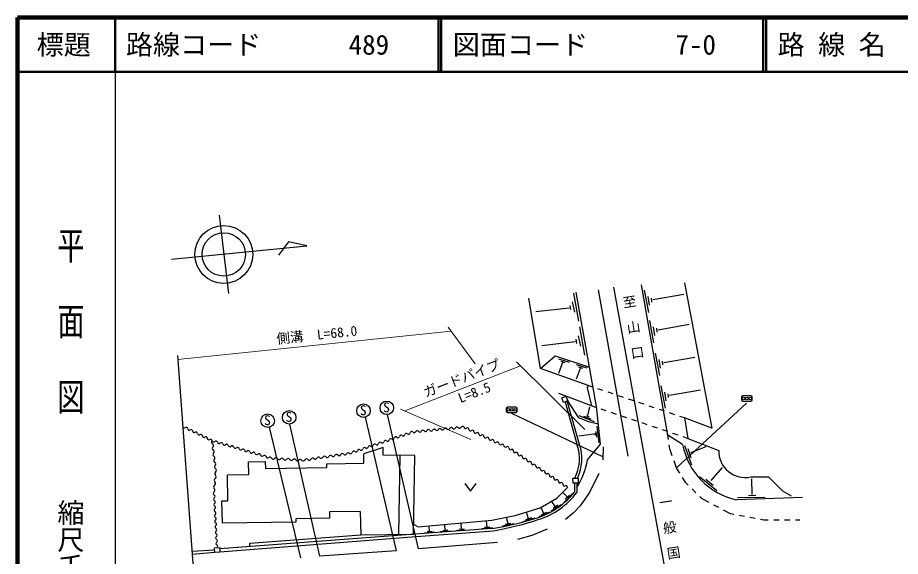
# Model space of a CAD drawing. Units: millimetres at full size, sheet at 1:1000; details may follow other scales. Extents: x 40000 to 680000, y 20000 to 380000.
# Drawn here: x 40000 to 203061, y 280435 to 380000 of the extents above; entities that cross this region are included whole.
import ezdxf
from ezdxf.enums import TextEntityAlignment as Align

# ---------------------------------------------------------------- set-up
doc = ezdxf.new("R2010")
doc.units = ezdxf.units.MM
doc.header["$LTSCALE"] = 1000
for name, color, linetype, lineweight in [('M-BGD', 7, 'Continuous', 25), ('M-BMK-SRVR', 3, 'Continuous', 25), ('M-STR-HTXT', 7, 'Continuous', 13), ('M-TTL', 2, 'Continuous', 140), ('M-TTL-BAND', 7, 'Continuous', 25), ('M-TTL-LINE', 7, 'Continuous', 50)]:
    doc.layers.add(name, color=color, linetype=linetype, lineweight=lineweight)
doc.layers.add('M-TTL-TXT', color=7, linetype='Continuous')
doc.styles.add('@ＭＳ ゴシック', font='')
doc.styles.add('ＭＳ ゴシック', font='')
doc.styles.get('@ＭＳ ゴシック').set_extended_font_data('@MS Gothic')
doc.styles.get('ＭＳ ゴシック').set_extended_font_data('MS Gothic')

msp = doc.modelspace()

# ---------------------------------------------------------------- linework, layer by layer
at = {"layer": 'M-BGD'}
for p, q in [((77218, 343502), (78930, 328993)), ((68450, 335336), (93394, 337843)), ((90025, 338565), (88208, 336115)), ((93394, 337843), (90025, 338565)), ((147217, 329707), (152736, 298980)), ((150087, 330178), (161548, 267107)), ((160079, 302816), (155235, 330625)), ((155742, 329620), (156514, 325501)), ((163183, 331006), (168207, 304155)), ((136605, 315173), (134455, 328140)), ((142663, 329072), (143593, 323876)), ((146914, 308146), (143165, 329250)), ((156409, 328462), (156690, 326847)), ((157017, 328169), (157111, 327444)), ((157345, 327877), (163067, 328918)), ((141855, 326299), (135729, 325614)), ((142013, 326825), (142154, 326035)), ((142452, 327457), (142856, 325544)), ((156714, 324040), (157486, 319921)), ((157381, 322882), (157662, 321267)), ((158317, 322296), (164040, 323338)), ((143772, 322828), (144702, 317632)), ((157990, 322589), (158083, 321863)), ((142964, 320054), (136838, 319370)), ((143122, 320581), (143263, 319791)), ((143561, 321213), (143965, 319300)), ((157770, 317980), (158542, 313861)), ((136605, 315173), (139324, 317476)), ((139324, 317476), (145621, 315425)), ((139898, 316961), (141875, 316341)), ((140331, 316528), (141080, 316294)), ((158437, 316821), (158718, 315207)), ((159045, 316529), (159139, 315803)), ((159373, 316236), (165095, 317278)), ((145381, 312013), (136605, 315173)), ((140635, 316236), (139898, 314235)), ((143162, 315898), (145140, 315277)), ((143900, 315172), (143162, 313171)), ((143595, 315465), (144344, 315231)), ((145381, 312013), (145188, 311555)), ((145188, 311555), (145978, 308242)), ((146229, 311728), (145381, 312013)), ((158822, 311942), (159594, 307823)), ((145978, 308242), (139957, 310554)), ((140521, 309722), (141273, 310022)), ((141273, 310022), (141606, 309190)), ((148124, 311089), (147177, 311408)), ((150020, 310451), (149072, 310770)), ((151915, 309812), (150967, 310132)), ((159489, 310784), (159769, 309169)), ((160097, 310491), (160191, 309766)), ((160425, 310199), (166147, 311240)), ((173692, 309846), (173692, 309346)), ((175442, 310096), (173942, 310096)), ((175692, 309346), (175692, 309846)), ((140854, 308889), (140521, 309722)), ((141606, 309190), (140854, 308889)), ((141114, 308993), (143353, 301015)), ((143821, 301120), (141515, 309154)), ((143651, 306038), (141606, 309190)), ((146826, 307957), (145978, 308242)), ((153810, 309174), (152863, 309493)), ((155706, 308536), (154758, 308855)), ((157601, 307897), (156653, 308216)), ((161688, 296783), (174632, 308755)), ((173942, 309096), (175442, 309096)), ((114027, 281811), (108346, 306645)), ((130266, 307775), (130266, 307275)), ((132016, 308025), (130516, 308025)), ((130516, 307025), (132016, 307025)), ((148089, 298825), (131299, 306853)), ((132266, 307275), (132266, 307775)), ((145313, 306458), (145677, 308071)), ((147660, 301184), (146914, 308146)), ((148721, 307318), (147773, 307637)), ((150616, 306680), (149669, 306999)), ((159497, 307259), (158549, 307578)), ((161392, 306620), (160444, 306940)), ((104213, 306137), (109896, 281477)), ((145476, 305301), (143651, 306038)), ((146572, 305327), (143701, 306396)), ((144505, 306333), (145901, 305834)), ((145066, 306404), (145550, 306287)), ((147266, 304858), (145476, 305301)), ((152512, 306041), (151564, 306361)), ((154407, 305403), (153460, 305722)), ((156303, 304765), (155355, 305084)), ((163187, 306016), (162340, 306301)), ((168207, 304155), (163187, 306016)), ((163187, 306016), (163784, 302245)), ((86470, 304282), (92268, 280138)), ((95821, 280454), (90295, 304873)), ((146824, 303520), (146929, 302490)), ((146987, 304456), (147350, 301390)), ((158198, 304126), (157250, 304445)), ((160093, 303488), (159146, 303807)), ((146449, 303017), (143687, 302677)), ((146625, 303204), (146648, 302853)), ((160207, 302063), (160079, 302816)), ((162844, 301089), (160079, 302816)), ((161989, 302849), (161041, 303169)), ((163784, 302245), (162936, 302530)), ((163784, 302245), (169500, 299991)), ((107514, 300545), (103948, 299393)), ((107491, 299153), (107514, 300545)), ((145280, 298271), (147660, 301184)), ((148134, 300663), (148075, 298264)), ((160501, 300323), (160373, 301077)), ((160936, 299027), (160501, 300323)), ((163159, 300945), (164462, 297357)), ((163775, 300345), (164376, 298628)), ((164353, 299642), (167216, 300758)), ((103975, 297663), (103948, 299393)), ((113365, 299054), (107491, 299153)), ((110407, 284512), (110652, 299100)), ((113121, 284555), (113365, 299054)), ((82666, 297923), (85742, 297973)), ((82703, 295577), (82666, 297923)), ((85742, 297973), (85763, 296658)), ((85763, 296658), (97115, 296839)), ((97103, 297553), (103975, 297663)), ((97115, 296839), (97103, 297553)), ((161688, 296783), (161254, 298079)), ((162296, 295835), (161688, 296783)), ((168128, 294475), (170234, 296839)), ((78776, 295515), (82703, 295577)), ((78853, 290706), (78776, 295515)), ((147336, 295745), (145668, 292252)), ((165974, 295189), (169157, 292579)), ((175420, 295120), (178720, 295155)), ((178720, 295155), (181282, 292540)), ((122597, 293871), (123647, 292471)), ((123647, 292471), (124697, 293871)), ((142585, 294880), (143537, 294888)), ((142593, 293944), (142585, 294880)), ((143544, 293952), (142593, 293944)), ((142854, 293946), (142839, 292283)), ((143291, 293950), (143276, 292226)), ((143537, 294888), (143544, 293952)), ((163444, 294045), (162836, 294993)), ((163878, 293608), (163444, 294045)), ((167121, 294721), (168467, 293597)), ((175693, 291883), (175646, 294738)), ((139582, 291188), (141548, 293189)), ((141545, 291372), (140684, 292238)), ((142461, 291979), (140932, 290459)), ((145668, 292252), (143931, 289742)), ((165288, 292190), (164583, 292899)), ((181282, 292540), (182862, 291610)), ((77745, 290688), (78853, 290706)), ((77811, 286548), (77745, 290688)), ((136528, 289415), (139582, 291188)), ((139355, 289561), (138664, 290598)), ((141927, 291752), (141163, 290992)), ((166428, 291044), (165993, 291481)), ((167732, 290361), (166428, 291044)), ((184969, 291285), (172804, 290899)), ((172955, 291298), (178115, 291380)), ((175003, 291707), (176384, 291731)), ((103301, 288727), (97577, 288636)), ((97577, 288636), (97595, 287498)), ((103301, 288727), (103370, 284400)), ((131876, 287993), (136528, 289415)), ((137179, 288344), (136688, 289451)), ((140391, 289988), (138562, 288769)), ((139812, 289866), (138897, 289256)), ((143931, 289742), (142684, 288478)), ((169504, 289434), (168618, 289897)), ((171694, 288288), (170390, 288970)), ((97595, 287498), (91367, 287399)), ((91367, 287399), (91377, 286765)), ((113998, 285921), (127576, 287098)), ((127576, 287098), (131876, 287993)), ((130584, 286426), (130333, 287621)), ((135518, 287473), (133340, 286838)), ((134910, 287532), (133821, 287215)), ((134366, 287373), (134006, 288607)), ((138242, 288582), (136289, 287716)), ((137667, 288560), (136690, 288127)), ((142684, 288478), (141175, 287232)), ((172319, 288168), (171694, 288288)), ((174283, 287793), (173301, 287981)), ((176248, 287418), (175266, 287606)), ((177855, 287112), (177230, 287231)), ((178666, 287113), (177855, 287112)), ((180666, 287115), (179666, 287114)), ((182666, 287118), (181666, 287117)), ((184477, 287120), (183666, 287119)), ((91377, 286765), (77811, 286548)), ((113152, 286401), (113998, 285921)), ((127645, 285586), (113431, 284539)), ((116088, 285000), (116015, 286045)), ((119002, 285212), (118925, 286298)), ((122486, 285464), (121491, 285394)), ((121989, 285429), (121909, 286557)), ((127755, 285705), (125721, 285512)), ((127227, 285860), (126210, 285764)), ((126718, 285812), (126609, 286964)), ((131683, 286437), (129574, 285993)), ((131111, 286537), (130057, 286315)), ((137799, 285465), (134978, 284306)), ((113431, 284539), (77334, 281808)), ((77366, 281276), (113619, 284116)), ((82865, 282851), (103370, 284400)), ((103370, 284400), (113121, 284555)), ((113619, 284116), (127820, 285134)), ((117024, 284880), (115178, 284750)), ((116550, 285032), (115627, 284967)), ((119974, 285087), (118057, 284953)), ((119481, 285245), (118523, 285178)), ((122997, 285300), (121008, 285160)), ((134978, 284306), (132310, 283545)), ((82917, 282231), (82865, 282851)), ((128614, 282970), (114027, 281811)), ((72247, 281365), (76365, 281642)), ((72285, 280856), (76392, 281187)), ((76343, 282000), (77319, 282059)), ((76396, 281120), (76343, 282000)), ((77372, 281179), (76396, 281120)), ((77319, 282059), (77372, 281179)), ((109896, 281477), (95821, 280454))]:
    msp.add_line(p, q, dxfattribs=at)
for centre, radius in [((78071, 336242), 5351), ((78071, 336242), 4000), ((174067, 309596), 250), ((174692, 309596), 250), ((175317, 309596), 250), ((103890, 307345), 1250), ((108188, 307885), 1250), ((86198, 305502), 1250), ((90165, 306116), 1250), ((130641, 307525), 250), ((131266, 307525), 250), ((131891, 307525), 250)]:
    msp.add_circle(centre, radius, dxfattribs=at)
for centre, radius, start, end in [((173942, 309846), 250, 90, 180), ((175442, 309846), 250, 0, 90), ((173942, 309346), 250, 180, 270), ((175442, 309346), 250, 270, 0), ((130516, 307775), 250, 90, 180), ((130516, 307275), 250, 180, 270), ((132016, 307775), 250, 0, 90), ((132016, 307275), 250, 270, 0), ((70816, 304474), 284, 182.0547, 305.66573), ((71147, 304012), 284, 2.0547, 125.66573), ((71716, 304033), 284, 182.0547, 305.66573), ((72047, 303571), 284, 2.0547, 125.66573), ((72616, 303591), 284, 182.0547, 305.66573), ((72947, 303129), 284, 2.0547, 125.66573), ((112781, 303205), 294, 48.04822, 169.40336), ((113225, 303606), 308, 216.35935, 334.58891), ((113782, 303342), 308, 36.35935, 154.58891), ((114279, 303707), 308, 216.35935, 334.58891), ((114835, 303443), 308, 36.35935, 154.58891), ((115332, 303808), 308, 216.35935, 334.58891), ((115889, 303544), 308, 36.35935, 154.58891), ((116385, 303909), 308, 216.35935, 334.58891), ((116942, 303645), 308, 36.35935, 154.58891), ((117438, 304010), 308, 216.35935, 334.58891), ((117995, 303745), 308, 36.35935, 154.58891), ((118491, 304111), 308, 216.35935, 334.58891), ((119048, 303846), 308, 36.35935, 154.58891), ((119545, 304212), 308, 216.35935, 334.58891), ((120101, 303947), 308, 36.35935, 154.58891), ((120598, 304313), 308, 216.35935, 334.58891), ((121155, 304048), 308, 36.35935, 154.58891), ((121651, 304414), 308, 216.35935, 334.58891), ((122208, 304149), 308, 36.35935, 154.58891), ((122746, 304352), 290, 183.90218, 306.06403), ((123088, 303882), 290, 3.90218, 126.06403), ((123667, 303922), 290, 183.90218, 306.06403), ((124009, 303452), 290, 3.90218, 126.06403), ((124589, 303492), 290, 183.90218, 306.06403), ((124931, 303022), 290, 3.90218, 126.06403), ((73515, 303150), 284, 182.0547, 305.66573), ((73847, 302688), 284, 2.0547, 125.66573), ((74415, 302708), 284, 182.0547, 305.66573), ((74747, 302246), 284, 2.0547, 125.66573), ((75315, 302266), 284, 182.0547, 305.66573), ((75647, 301804), 284, 2.0547, 125.66573), ((76165, 301552), 352, 131.63373, 241.66356), ((76222, 301884), 299, 193.37677, 313.54409), ((76634, 301450), 299, 13.37677, 133.54409), ((107926, 301559), 294, 48.04822, 169.40336), ((108319, 301996), 294, 228.04822, 349.40336), ((108897, 301888), 294, 48.04822, 169.40336), ((109290, 302326), 294, 228.04822, 349.40336), ((109868, 302218), 294, 48.04822, 169.40336), ((110261, 302655), 294, 228.04822, 349.40336), ((110839, 302547), 294, 48.04822, 169.40336), ((111232, 302984), 294, 228.04822, 349.40336), ((111810, 302876), 294, 48.04822, 169.40336), ((112203, 303313), 294, 228.04822, 349.40336), ((125510, 303061), 290, 183.90218, 306.06403), ((125852, 302592), 290, 3.90218, 126.06403), ((126432, 302631), 290, 183.90218, 306.06403), ((126774, 302162), 290, 3.90218, 126.06403), ((127353, 302201), 290, 183.90218, 306.06403), ((127695, 301732), 290, 3.90218, 126.06403), ((128275, 301771), 290, 183.90218, 306.06403), ((76298, 300407), 352, 131.63373, 241.66356), ((75831, 300933), 352, 311.63373, 61.66356), ((75964, 299788), 352, 311.63373, 61.66356), ((77217, 301588), 299, 193.37677, 313.54409), ((77629, 301155), 299, 13.37677, 133.54409), ((78211, 301293), 299, 193.37677, 313.54409), ((78623, 300859), 299, 13.37677, 133.54409), ((79206, 300998), 299, 193.37677, 313.54409), ((79618, 300564), 299, 13.37677, 133.54409), ((80200, 300702), 299, 193.37677, 313.54409), ((80613, 300268), 299, 13.37677, 133.54409), ((81195, 300407), 299, 193.37677, 313.54409), ((81607, 299973), 299, 13.37677, 133.54409), ((82189, 300112), 299, 193.37677, 313.54409), ((103071, 299914), 294, 48.04822, 169.40336), ((103464, 300351), 294, 228.04822, 349.40336), ((104042, 300243), 294, 48.04822, 169.40336), ((104435, 300680), 294, 228.04822, 349.40336), ((105013, 300572), 294, 48.04822, 169.40336), ((105406, 301009), 294, 228.04822, 349.40336), ((105984, 300901), 294, 48.04822, 169.40336), ((106377, 301338), 294, 228.04822, 349.40336), ((106955, 301230), 294, 48.04822, 169.40336), ((107348, 301667), 294, 228.04822, 349.40336), ((128617, 301302), 290, 3.90218, 126.06403), ((129197, 301341), 290, 183.90218, 306.06403), ((129539, 300872), 290, 3.90218, 126.06403), ((130118, 300911), 290, 183.90218, 306.06403), ((130460, 300442), 290, 3.90218, 126.06403), ((131032, 300433), 284, 174.18624, 297.89617), ((131298, 299931), 284, 354.18624, 117.89617), ((136169, 298462), 7624, 332.00253, 19.55977), ((135549, 298506), 8675, 335.35094, 17.53795), ((175554, 303549), 12946, 190.95604, 257.73803), ((76431, 299263), 352, 131.63373, 241.66356), ((76098, 298644), 352, 311.63373, 61.66356), ((82602, 299678), 299, 13.37677, 133.54409), ((83184, 299816), 299, 193.37677, 313.54409), ((83596, 299382), 299, 13.37677, 133.54409), ((84178, 299521), 299, 193.37677, 313.54409), ((84591, 299087), 299, 13.37677, 133.54409), ((85173, 299226), 299, 193.37677, 313.54409), ((85585, 298792), 299, 13.37677, 133.54409), ((86168, 298930), 299, 193.37677, 313.54409), ((86580, 298496), 299, 13.37677, 133.54409), ((87167, 298738), 342, 210.16255, 321.83708), ((87705, 298315), 342, 30.16255, 141.83708), ((88296, 298659), 342, 210.16255, 321.83708), ((88834, 298236), 342, 30.16255, 141.83708), ((89426, 298580), 342, 210.16255, 321.83708), ((89964, 298157), 342, 30.16255, 141.83708), ((91093, 298078), 342, 30.16255, 141.83708), ((93371, 298112), 333, 41.75699, 155.07832), ((93868, 298555), 333, 221.75699, 335.07832), ((94472, 298275), 333, 41.75699, 155.07832), ((94969, 298718), 333, 221.75699, 335.07832), ((95573, 298438), 333, 41.75699, 155.07832), ((96070, 298881), 333, 221.75699, 335.07832), ((96674, 298601), 333, 41.75699, 155.07832), ((97171, 299044), 333, 221.75699, 335.07832), ((97775, 298763), 333, 41.75699, 155.07832), ((98272, 299207), 333, 221.75699, 335.07832), ((98876, 298926), 333, 41.75699, 155.07832), ((99373, 299370), 333, 221.75699, 335.07832), ((99977, 299089), 333, 41.75699, 155.07832), ((100474, 299533), 333, 221.75699, 335.07832), ((101078, 299252), 333, 41.75699, 155.07832), ((101523, 299693), 294, 228.04822, 349.40336), ((102101, 299585), 294, 48.04822, 169.40336), ((102494, 300022), 294, 228.04822, 349.40336), ((131863, 299873), 284, 174.18624, 297.89617), ((132129, 299371), 284, 354.18624, 117.89617), ((132694, 299314), 284, 174.18624, 297.89617), ((132959, 298812), 284, 354.18624, 117.89617), ((133524, 298754), 284, 174.18624, 297.89617), ((133790, 298253), 284, 354.18624, 117.89617), ((174409, 299925), 4910, 179.22316, 281.87958), ((76565, 298118), 352, 131.63373, 241.66356), ((76698, 296974), 352, 131.63373, 241.66356), ((76231, 297499), 352, 311.63373, 61.66356), ((90555, 298501), 342, 210.16255, 321.83708), ((91685, 298422), 342, 210.16255, 321.83708), ((92223, 297999), 342, 30.16255, 141.83708), ((92767, 298392), 333, 221.75699, 335.07832), ((134355, 298195), 284, 174.18624, 297.89617), ((134621, 297693), 284, 354.18624, 117.89617), ((135185, 297636), 284, 174.18624, 297.89617), ((135451, 297134), 284, 354.18624, 117.89617), ((136016, 297076), 284, 174.18624, 297.89617), ((136282, 296574), 284, 354.18624, 117.89617), ((131428, 300767), 14075, 327.38921, 349.78628), ((76833, 295752), 413, 124.57808, 225.41408), ((76252, 295163), 413, 304.57808, 45.41408), ((76364, 296355), 352, 311.63373, 61.66356), ((136847, 296517), 284, 174.18624, 297.89617), ((137112, 296015), 284, 354.18624, 117.89617), ((137677, 295957), 284, 174.18624, 297.89617), ((137943, 295456), 284, 354.18624, 117.89617), ((138508, 295398), 284, 174.18624, 297.89617), ((138774, 294896), 284, 354.18624, 117.89617), ((76610, 293212), 413, 124.57808, 225.41408), ((76721, 294482), 413, 124.57808, 225.41408), ((76141, 293893), 413, 304.57808, 45.41408), ((139339, 294839), 284, 174.18624, 297.89617), ((139604, 294337), 284, 354.18624, 117.89617), ((140169, 294279), 284, 174.18624, 297.89617), ((140435, 293777), 284, 354.18624, 117.89617), ((141000, 293720), 284, 174.18624, 297.89617), ((76423, 292035), 295, 122.52353, 243.70759), ((76030, 292623), 413, 304.57808, 45.41408), ((131238, 301743), 14969, 289.30938, 320.8054), ((132050, 300634), 14026, 287.83496, 323.16791), ((141266, 293218), 284, 354.18624, 117.89617), ((76479, 291009), 295, 122.52353, 243.70759), ((76162, 291506), 295, 302.52353, 63.70759), ((76218, 290481), 295, 302.52353, 63.70759), ((76535, 289984), 295, 122.52353, 243.70759), ((76590, 288958), 295, 122.52353, 243.70759), ((76273, 289455), 295, 302.52353, 63.70759), ((76329, 288430), 295, 302.52353, 63.70759), ((76646, 287933), 295, 122.52353, 243.70759), ((76702, 286907), 295, 122.52353, 243.70759), ((76385, 287404), 295, 302.52353, 63.70759), ((120127, 336207), 51177, 278.4474, 288.28994), ((114799, 354800), 70872, 280.5862, 287.69885), ((76758, 285882), 295, 122.52353, 243.70759), ((76441, 286379), 295, 302.52353, 63.70759), ((76497, 285354), 295, 302.52353, 63.70759), ((76814, 284857), 295, 122.52353, 243.70759), ((76869, 283831), 295, 122.52353, 243.70759), ((76553, 284328), 295, 302.52353, 63.70759), ((76925, 282806), 295, 122.52353, 243.70759), ((76608, 283303), 295, 302.52353, 63.70759), ((76664, 282277), 295, 302.52353, 63.70759)]:
    msp.add_arc(centre, radius, start, end, dxfattribs=at)
at = {"layer": 'M-BMK-SRVR'}
msp.add_line((72705, 275197), (69560, 317539), dxfattribs=at)
at = {"layer": 'M-STR-HTXT'}
for p, q in [((69613, 316837), (120063, 322042)), ((119512, 322784), (124528, 316030)), ((132150, 316386), (144789, 303905)), ((110705, 307618), (123738, 302049))]:
    msp.add_line(p, q, dxfattribs=at)
msp.add_lwpolyline([(111539, 307261), (112008, 307539), (132886, 315659)], dxfattribs=at)
at = {"layer": 'M-TTL'}
for p, q in [((40000, 380000), (40000, 20000)), ((680000, 380000), (40000, 380000))]:
    msp.add_line(p, q, dxfattribs=at)
at = {"layer": 'M-TTL-BAND'}
msp.add_line((58000, 370000), (58000, 20000), dxfattribs=at)
at = {"layer": 'M-TTL-LINE'}
for p, q in [((58000, 380000), (58000, 370000)), ((117750, 380000), (117750, 370000)), ((118250, 380000), (118250, 370000)), ((177750, 380000), (177750, 370000)), ((178250, 380000), (178250, 370000)), ((40000, 370000), (680000, 370000))]:
    msp.add_line(p, q, dxfattribs=at)

# ---------------------------------------------------------------- texts
at = {"layer": 'M-BGD', "style": 'ＭＳ ゴシック'}
for p in [(103211, 305971), (107509, 306511), (89487, 304742), (85520, 304128)]:
    msp.add_text('S', height=1833, dxfattribs=at).set_placement(p, align=Align.BOTTOM_LEFT)
at = {"layer": 'M-BGD', "char_height": 1833, "attachment_point": 7, "rotation": 278.705, "style": '@ＭＳ ゴシック'}
for s, insert in [('\\T1.9;至山口', (151762, 328576)), ('\\T1.9;一般国道９号', (158408, 291563))]:
    msp.add_mtext(s, dxfattribs=dict(at, insert=insert))
at = {"layer": 'M-STR-HTXT', "style": 'ＭＳ ゴシック'}
for s, rotation, p in [('側溝\u3000L=68.0', 5.891, (87970, 319173)), ('ガードパイプ', 21.253, (115569, 309272)), ('L=8.5', 21.253, (121982, 308223))]:
    msp.add_text(s, height=1833, rotation=rotation, dxfattribs=at).set_placement(p, align=Align.BOTTOM_LEFT)
at = {"layer": 'M-TTL-BAND', "style": '@ＭＳ ゴシック', "width": 1.4}
msp.add_text('平  面  図', height=3666, rotation=270, dxfattribs=at).set_placement((49777, 306475), align=Align.MIDDLE_RIGHT)
at = {"layer": 'M-TTL-BAND', "style": '@ＭＳ ゴシック'}
msp.add_text('縮尺千分の一', height=3666, rotation=270, dxfattribs=at).set_placement((49777, 261030), align=Align.MIDDLE_RIGHT)
at = {"layer": 'M-TTL-TXT', "style": 'ＭＳ ゴシック'}
msp.add_text('標題', height=3666, dxfattribs=at).set_placement((48500, 375000), align=Align.MIDDLE_CENTER)
for s, p in [('路線コード', (60000, 375000)), ('489', (101142, 375000)), ('図面コード', (120380, 375000)), ('7-0', (161521, 375000)), ('路 線 名', (180380, 375000))]:
    msp.add_text(s, height=3666, dxfattribs=at).set_placement(p, align=Align.MIDDLE_LEFT)

doc.saveas('drawing.dxf')
